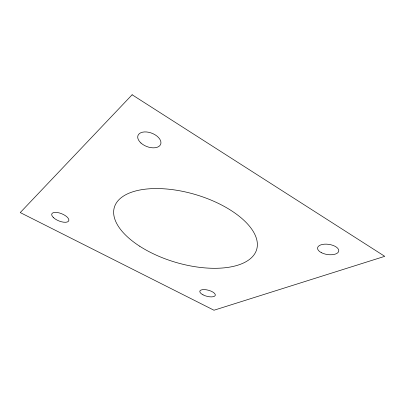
<?xml version="1.0" encoding="UTF-8"?>
<svg xmlns="http://www.w3.org/2000/svg" width="405" height="405" viewBox="0 0 405 405"><rect width="100%" height="100%" fill="white"/><g stroke="black" fill="none" stroke-linecap="round" stroke-linejoin="round"><path stroke-width="0.61" d="M132.121 94.77L20.25 212.574L213.982 310.23L384.75 256.33L132.121 94.77M53.455 217.606A9.158 3.863 22.1 0 0 68.237 221.479A9.158 3.863 22.1 0 0 59.16 212.888A9.158 3.863 22.1 0 0 53.455 217.606M202.986 294.825A8.004 3.129 14.9 0 0 215.293 295.296A8.004 3.129 14.9 0 0 204.383 289.59A8.004 3.129 14.9 0 0 202.986 294.825M139.543 246.124A74.216 35.301 16.5 0 0 256.33 250.523A74.216 35.301 16.5 0 0 160.643 188.634A74.216 35.301 16.5 0 0 139.543 246.124M321.519 252.73A10.707 5.133 8.5 0 0 338.661 251.454A10.707 5.133 8.5 0 0 324.319 244.19A10.707 5.133 8.5 0 0 321.519 252.73M140.96 143.026A12.165 7.128 21.2 0 0 160.507 144.651A12.165 7.128 21.2 0 0 146.524 131.964A12.165 7.128 21.2 0 0 140.96 143.026"/></g></svg>
